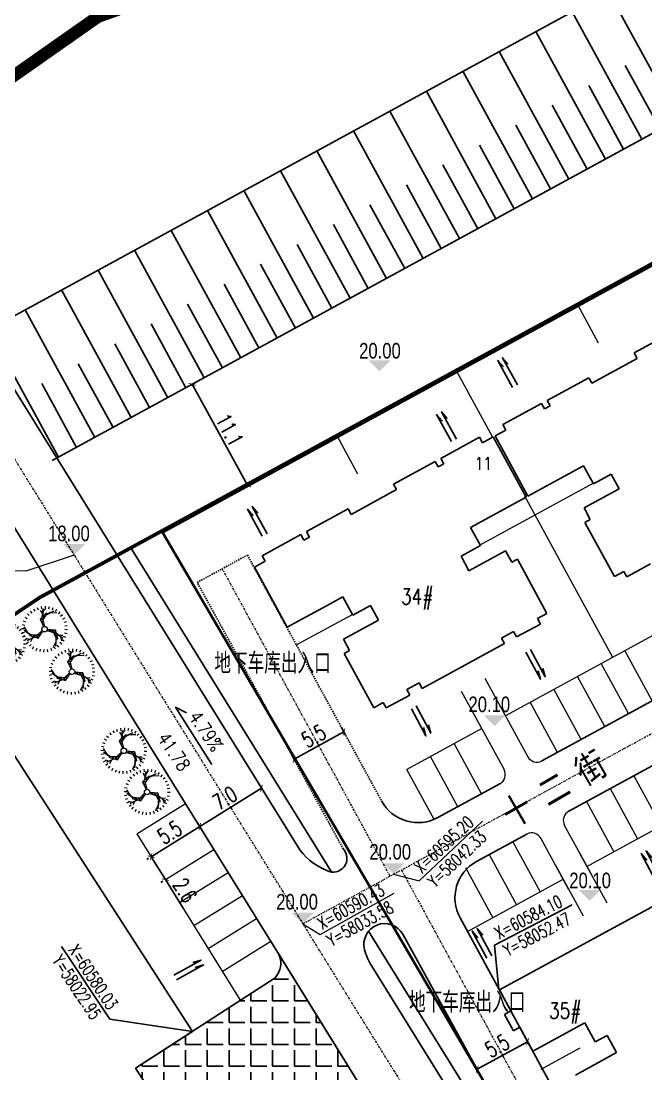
# Model space of a CAD drawing. Header units: inches. Extents: x 393 to 1582, y 246 to 1188.
# Drawn here: x 970.5 to 1030.7, y 785.2 to 886.6 of the extents above; entities that cross this region are included whole.
import ezdxf

# ---------------------------------------------------------------- set-up
doc = ezdxf.new("R2010")
doc.units = ezdxf.units.IN
doc.header["$MEASUREMENT"] = 0
for name, pattern in [('ACAD_ISO10W100', [18.5, 12, -3, 0.5, -3]), ('BORDER2', [0.875, 0.25, -0.125, 0.25, -0.125, 0, -0.125]), ('CENTERX2', [4, 2.5, -0.5, 0.5, -0.5]), ('CONTINOUS', [0]), ('DASH', [0.35, 0.25, -0.1]), ('DASHED2', [0.375, 0.25, -0.125]), ('DOTE', [2.4200000000000004, 2, -0.2, 0.02, -0.2])]:
    doc.linetypes.add(name, pattern=pattern)
for name, color, linetype in [('build2', 40, 'Continuous'), ('buildcoor', 7, 'Continuous'), ('DIM', 4, 'Continuous'), ('drain', 4, 'Continuous'), ('ELEV', 1, 'Continuous'), ('FRAME', 7, 'Continuous'), ('hongzb', 5, 'Continuous'), ('JIAJU', 8, 'Continuous'), ('PUB_TEXT', 7, 'Continuous'), ('ROAD-TEXT', 4, 'Continuous'), ('roaddim', 2, 'Continuous'), ('外墙', 42, 'Continuous'), ('建筑层数', 7, 'Continuous'), ('绿化', 3, 'Continuous'), ('车库边线', 4, 'DOTE')]:
    doc.layers.add(name, color=color, linetype=linetype)
for name, color, linetype, lineweight in [('HONG', 6, 'DOTE', 15), ('parking', 30, 'Continuous', 18), ('ROAD', 1, 'Continuous', 25), ('ROAD-CENTER', 7, 'CENTERX2', 18), ('ROAD-ZB', 4, 'Continuous', 15), ('walk', 2, 'Continuous', 18), ('围墙', 75, 'FENCELINE1', 15), ('建筑型号', 2, 'Continuous', 18), ('树', 84, 'Continuous', 15)]:
    doc.layers.add(name, color=color, linetype=linetype, lineweight=lineweight)
doc.styles.add('-黑体', font='simhei.ttf', dxfattribs={"width": 0.8})
doc.styles.add('_HZTXT', font='txt.shx', dxfattribs={"width": 0.8, "bigfont": 'hztxt.shx'})
doc.styles.add('DIM_FONT', font='SIMPLEX.shx', dxfattribs={"width": 0.8})
doc.styles.add('FLS', font='', dxfattribs={"width": 0.8})
doc.styles.add('HZ', font='simplex.shx', dxfattribs={"width": 0.7, "bigfont": 'hztxt.shx'})
doc.styles.get('FLS').set_extended_font_data('创艺繁隶书')
doc.linetypes.add('FENCELINE1', pattern='A,0.25,-0.1,[133,ltypeshp.shx,S=0.1,R=0,X=-0.1,Y=0],-0.1,1', length=1.45)
doc.dimstyles.new('NORMAL', dxfattribs={"dimtxt": 1.5, "dimasz": 0.3, "dimexe": 0.5, "dimexo": 0.3, "dimgap": 0.3, "dimtad": 1, "dimdec": 1, "dimzin": 1, "dimdsep": 46, "dimtxsty": 'HZ', "dimblk": 'ARCHTICK', "dimcen": 0, "dimclrt": 256, "dimadec": 0, "dimazin": 0, "dimtfac": 1, "dimtdec": 1, "dimtofl": 0, "dimtmove": 0, "dimatfit": 3, "dimldrblk": 'ARCHTICK', "dimfxl": 1, "dimtolj": 2, "dimtzin": 0, "dimarcsym": 0})

# ---------------------------------------------------------------- blocks, each defined once
blk = doc.blocks.new('幼儿园')
at = {"layer": 'build2'}
blk.add_lwpolyline([(2178727.924358328, -401334.8401330205), (2218727.924358328, -401334.8401330203), (2218727.924358328, -407834.8401330214), (2225727.924358328, -407834.8401330282), (2225727.924358321, -403134.8401330189), (2233727.924358331, -403134.8401330273), (2233727.924358325, -407834.8401330379), (2240727.924358328, -407834.8401330375), (2240727.924358327, -403134.840133018), (2248227.924358327, -403134.8401330177), (2248227.924358327, -402134.8401330197), (2255227.924358328, -402134.8401330196), (2255227.924358328, -403134.840133017), (2270227.924358327, -403134.8401330168), (2270227.924358327, -402134.840133019), (2277227.924358328, -402134.840133019), (2277227.924358328, -403134.8401330156), (2284727.924358328, -403134.8401330155), (2284727.924358327, -418234.8401330206), (2279427.924358329, -418234.8401330206), (2279427.924358329, -423234.8401330116), (2284727.924358328, -423234.8401330116)], dxfattribs=at)
blk = doc.blocks.new('_ARCHTICK')
at = {"color": 0, "linetype": 'ByBlock', "const_width": 0.15}
blk.add_lwpolyline([(-0.5, -0.5), (0.5, 0.5)], dxfattribs=at)
blk = doc.blocks.new('*D281')
at = {"layer": 'DEFPOINTS', "color": 0, "ltscale": 0.3, "transparency": 16777216}
for p in [(1001.569397804122, 818.1158813632733), (1001.87492829122, 817.555671268335), (997.0748719526255, 814.9377899333224)]:
    blk.add_point(p, dxfattribs=at)
at = {"layer": 'roaddim', "color": 0, "lineweight": -2, "ltscale": 0.3, "transparency": 16777216}
for p, q in [((996.7693414655282, 815.4980000282608), (1001.569397804122, 818.1158813632733)), ((1001.731286658533, 817.8190475796448), (1001.329995082978, 818.554841882123)), ((996.931230319939, 815.2011662446323), (996.5299387443841, 815.9369605471105))]:
    blk.add_line(p, q, dxfattribs=at)
at = {"layer": 'roaddim', "color": 0, "lineweight": -2, "ltscale": 0.3, "transparency": 16777216, "xscale": 0.5, "yscale": 0.5, "zscale": 0.5}
for p, rotation in [((1001.569397804122, 818.1158813632733), 28.60741259621443), ((996.7693414655282, 815.4980000282608), 208.6074125962144)]:
    blk.add_blockref('_ARCHTICK', p, dxfattribs=dict(at, rotation=rotation))
at = {"layer": 'roaddim', "ltscale": 0.3, "transparency": 16777216, "insert": (998.6666239204227, 817.7287577853515), "char_height": 1.5, "attachment_point": 5, "rotation": 28.60741259621442, "style": 'HZ'}
blk.add_mtext('\\A2;5.5', dxfattribs=at)
blk = doc.blocks.new('*D282')
at = {"layer": 'DEFPOINTS', "color": 0, "ltscale": 0.3, "transparency": 16777216}
for p in [(1019.260873848112, 788.2782742708129), (1019.260873848106, 788.2782742708247), (1014.399608212208, 785.6270088116123)]:
    blk.add_point(p, dxfattribs=at)
at = {"layer": 'roaddim', "color": 0, "lineweight": -2, "ltscale": 0.3, "transparency": 16777216}
for p, q in [((1014.399608212202, 785.627008811624), (1019.260873848106, 788.2782742708247)), ((1019.11723215453, 788.5416505489111), (1019.021471025469, 788.7172347343216)), ((1014.255966518626, 785.8903850897104), (1014.160205389565, 786.0659692751209))]:
    blk.add_line(p, q, dxfattribs=at)
at = {"layer": 'roaddim', "color": 0, "lineweight": -2, "ltscale": 0.3, "transparency": 16777216, "xscale": 0.5, "yscale": 0.5, "zscale": 0.5}
for p, rotation in [((1019.260873848106, 788.2782742708247), 28.6074258437), ((1014.399608212202, 785.627008811624), 208.6074258437)]:
    blk.add_blockref('_ARCHTICK', p, dxfattribs=dict(at, rotation=rotation))
at = {"layer": 'roaddim', "ltscale": 0.3, "transparency": 16777216, "insert": (1016.327495102616, 787.8744585145678), "char_height": 1.5, "attachment_point": 5, "rotation": 28.6074258437, "style": 'HZ'}
blk.add_mtext('\\A2;5.5', dxfattribs=at)
blk = doc.blocks.new('psss')
at = {"layer": 'drain', "ltscale": 3}
for points in [[(-2.979199663401232, 0.52727666348801), (0.00717558540054597, 0.5309393880161224), (-0.8080204050493194, 0.7139123538363492)], [(-2.966958536155289, -0.003638910493464209), (0, 0), (-0.8151959903043462, 0.1829729653982213)]]:
    blk.add_lwpolyline(points, dxfattribs=at)
blk = doc.blocks.new('t2')
for p, q in [((-1.266662034718365, 3.05589584977929), (-1.130037933670337, 2.723354404941119)), ((-0.716767846782659, 3.229423479309276), (-0.6399645887172483, 2.87820956006226)), ((-0.1450950305245442, 3.304826710587463), (-0.1304462435734877, 2.945611774145391)), ((0.430986424814364, 3.279814454587608), (0.3830356446719634, 2.923513065022576)), ((0.9939725757249107, 3.155146696051133), (0.8848791886796334, 2.812584890787775)), ((-2.934611401736447, 1.526757372896554), (-2.616197747883234, 1.359836126309574)), ((-2.624909424965153, 2.01315241986913), (-2.340318760269156, 1.793475131352011)), ((-1.62611993152791, 0.7737176952086884), (-2.499035135587519, 1.577683268061264)), ((-2.499035135587519, 1.577683268061264), (-1.631002900948715, 0.8934569989448846)), ((-2.297032662301035, 1.921745557756367), (-2.201702597235908, 1.349933614467886)), ((-2.235450903584479, 2.438378849268361), (-1.993330371382854, 2.172620302070527)), ((-1.778069337691022, 2.789516371211789), (-1.585775647835817, 2.485751504309519)), ((-1.732192488881537, 1.608955115128083), (-1.559636800123371, 0.3206668118339167)), ((-1.53462230433729, 1.473086904000183), (-1.732192488881537, 1.608955115128083)), ((-1.34088318192812, 2.608399901054895), (-1.584503501459494, 1.519028121027191)), ((-1.34088318192812, 2.608399901054895), (-1.510658299660236, 1.474064156233794)), ((-1.436287184655384, 2.004822135252425), (-0.8933825551800965, 2.818549475678424)), ((1.526757372896327, 2.934611401736447), (1.359836126309574, 2.616197747883234)), ((2.01315241986913, 2.62490942496504), (1.793475131352125, 2.340318760269156)), ((1.925069088003283, 1.141754389387074), (2.234778925461569, 1.629303891080212)), ((2.438378849268474, 2.235450903584251), (2.172620302070754, 1.99333037138274)), ((2.789516371211903, 1.778069337691022), (2.485751504309519, 1.585775647835817)), ((-3.279814454587495, 0.430986424814364), (-2.923513065022462, 0.3830356446720771)), ((-3.155146696051133, 0.9939725757249107), (-2.812584890787775, 0.8848791886796334)), ((-1.95132285009322, 1.096281539557367), (-2.528408022890972, 1.120723375751709)), ((-1.559636800123371, 0.3206668118339167), (-0.3746663735360016, 0.1051273496258318)), ((-1.235862531859993, 0.6217205766890856), (-1.53462230433729, 1.473086904000183)), ((-0.3086352581121901, 0.2517452231187463), (-1.235862531859993, 0.6217205766890856)), ((1.057524005260348, 1.190351683667018), (0.2783761421765121, 0.2719069226129704)), ((0.3723353875582234, 0.1414133624692795), (1.156357079398276, 0.7594280598315208)), ((2.259492247690559, 0.6956451420519443), (1.057524005260348, 1.190351683667018)), ((1.156357079398276, 0.7594280598315208), (2.043041833014968, 0.59247844877018)), ((1.483119145172395, 1.021402322699032), (2.615831357060415, 1.375386278338169)), ((2.615831357060415, 1.375386278338169), (1.589257908749687, 0.9657614463951631)), ((2.929382168506436, -0.1429610514704791), (2.031906155936667, 0.5712363858266372)), ((2.043041833014968, 0.59247844877018), (2.259492247690559, 0.6956451420519443)), ((2.929382168506436, -0.1429610514704791), (2.107768692602349, 0.6127062241356498)), ((2.812796803777474, 1.02841585999704), (2.269928102169615, 1.231763573550438)), ((2.454370491525651, 0.2414501214152551), (2.887626725350856, -0.6355827497553719)), ((3.05589584977929, 1.266662034718365), (2.723354404941119, 1.130037933670451)), ((3.229423479309162, 0.7167678467827727), (2.87820956006226, 0.6399645887172483)), ((3.304826710587577, 0.1450950305246579), (2.945611774145391, 0.1304462435736014)), ((-3.304826710587577, -0.1450950305246579), (-2.945611774145391, -0.1304462435736014)), ((-3.229423479309162, -0.716767846782659), (-2.87820956006226, -0.6399645887172483)), ((-3.05589584977929, -1.266662034718365), (-2.723354404941119, -1.130037933670337)), ((-0.527299758809022, -2.304600257180027), (0.5021127948630237, -1.511018495500821)), ((0.07950545246171714, -1.381148636520606), (-0.5084195286776776, -2.065565352770363)), ((-0.06370012944603332, -0.3931585855880257), (0.07950545246171714, -1.381148636520606)), ((0.5021127948630237, -1.511018495500821), (0.09629023135948955, -0.3770342722388023)), ((2.934611401736447, -1.526757372896554), (2.616197747883234, -1.359836126309688)), ((3.155146696051133, -0.9939725757249107), (2.812584890787775, -0.8848791886796334)), ((3.279814454587495, -0.4309864248142503), (2.923513065022462, -0.3830356446719634)), ((-2.789516371211903, -1.778069337690908), (-2.485751504309519, -1.585775647835703)), ((-2.438378849268474, -2.235450903584251), (-2.172620302070527, -1.99333037138274)), ((-2.01315241986913, -2.62490942496504), (-1.793475131352125, -2.340318760269156)), ((-1.018083306870267, -2.24627225666768), (-1.994244170170759, -2.182966725923052)), ((-1.588498986578315, -2.465438849584416), (-0.5212478562764318, -2.045300542060431)), ((-1.588498986578315, -2.465438849584416), (-0.5232651911428547, -2.131734345162954)), ((-1.526757372896554, -2.934611401736447), (-1.359836126309801, -2.616197747883234)), ((-0.9939725757249107, -3.155146696051133), (-0.8848791886796334, -2.812584890787889)), ((-0.5084195286776776, -2.065565352770363), (-0.527299758809022, -2.304600257180027)), ((-0.5157641414764385, -2.950161417753407), (-0.06822550493393464, -2.581697188018325)), ((-0.430986424814364, -3.279814454587495), (-0.3830356446719634, -2.923513065022462)), ((0.1430007863557421, -1.79512001790772), (-0.1167962214728959, -2.95306954639932)), ((-0.1167962214728959, -2.95306954639932), (0.04174499219902827, -1.859218445340048)), ((0.02625376209016395, -2.238035928944441), (0.2936290974296298, -2.750027266831808)), ((0.1450950305245442, -3.304826710587463), (0.1304462435734877, -2.945611774145391)), ((0.716767846782659, -3.229423479309276), (0.6399645887172483, -2.87820956006226)), ((1.266662034718365, -3.05589584977929), (1.130037933670337, -2.723354404941119)), ((1.778069337691022, -2.789516371211789), (1.58577564783559, -2.485751504309633)), ((2.235450903584251, -2.438378849268361), (1.993330371382626, -2.172620302070641)), ((2.624909424965153, -2.013152419869243), (2.340318760269156, -1.793475131352125))]:
    blk.add_line(p, q)
at = {"color": 0}
for p, q in [((-1.712085468534951, 1.45883755416628), (-1.63520373483243, 1.542256344042812)), ((-1.690588666439226, 1.298343983091854), (-1.533220635690896, 1.469092612942859)), ((-1.647595062139999, 0.977356840135144), (-1.43978612767728, 1.202835234072836)), ((-1.626098260044273, 0.816863269060832), (-1.393068873788025, 1.06970654497286)), ((-1.583104655745046, 0.4958761261040081), (-1.299634365774637, 0.8034491661027232)), ((-1.561607853649321, 0.3353825550296961), (-1.252917111885381, 0.6703204770028606)), ((-1.282759419264949, 0.270304372038936), (-1.033353305624814, 0.5409168463644392)), ((-1.137669020232352, 0.243913243722659), (-0.9094899401288785, 0.4914938044186101)), ((-0.8474882214361514, 0.1911309869572051), (-0.6617632085135483, 0.3926477202782053)), ((-0.7023978224033272, 0.1647398586409281), (-0.5378998430178399, 0.3432246783323762)), ((0.4938678138005343, 0.5259244284437727), (0.5661912121504429, 0.2942225895789079)), ((0.5892684008733795, 0.6383808356932832), (0.6709245047559307, 0.3767798897235934)), ((0.7800695754995104, 0.8632936507584645), (0.8803910904937311, 0.5418944904287173)), ((0.8754701625723555, 0.975750058007975), (0.9851243830989915, 0.6244517905734028)), ((1.071253739466556, 1.184700794494802), (1.206973117704138, 0.7498978092276047)), ((1.220993650208811, 1.123070785672553), (1.345624571381677, 0.7237917933407516)), ((1.520473472447293, 0.9998107677178041), (1.622927479435248, 0.6715797614355097)), ((1.670213383189548, 0.9381807588955553), (1.761578933112787, 0.6454737455486566)), ((1.96969320542803, 0.8149207409406927), (2.03888184116613, 0.5932617136434146)), ((2.119433116170285, 0.7532907321184439), (2.153235040505024, 0.6449998027065931)), ((0.2085300086027928, -0.6906642870847008), (-0.02829136913260299, -0.6374472679112841)), ((0.2582198205627719, -0.8295118226504883), (-0.009161296242155004, -0.7694276100017987)), ((0.3575994447328412, -1.107206894481124), (0.02909884963537479, -1.033388294847327)), ((0.4903541141829919, -1.520083349524498), (0.0459439941812434, -1.420218286230465)), ((0.4072892566928203, -1.246054430046911), (0.04822892252582278, -1.165368636937956)), ((-0.4073476476351061, -2.21212828628461), (-0.5180313056725936, -2.187256146749519)), ((-0.2791045389885767, -2.113264724032547), (-0.505661205475235, -2.062354326586387)), ((-0.02261832104954919, -1.915537599030699), (-0.3217928054352797, -1.848308979621493)), ((0.1056247875972076, -1.816674036778522), (-0.2298586056469958, -1.741286306408369)), ((0.3621110055362351, -1.618946911776561), (-0.04599020560704048, -1.527240959443475))]:
    blk.add_line(p, q, dxfattribs=at)
blk.add_circle((0, 0), 0.3974083236075494)
at = {"style": 'DIM_FONT', "width": 0.8, "flags": 9}
for tag in ['XSIZE', 'YSIZE']:
    blk.add_attdef(tag, (0, 0), '', height=0.000996600000005309, rotation=122.3352282542619, dxfattribs=at)
blk = doc.blocks.new('*D448')
at = {"layer": 'DEFPOINTS', "color": 0, "ltscale": 0.3, "transparency": 16777216}
for p in [(987.6834050091202, 809.002236240188), (983.0085883728314, 806.1046356091693), (983.0085883728326, 806.1046356091673)]:
    blk.add_point(p, dxfattribs=at)
at = {"layer": 'roaddim', "color": 0, "lineweight": -2, "ltscale": 0.3, "transparency": 16777216}
for p, q in [((987.6834050091214, 809.002236240186), (983.0085883728326, 806.1046356091673)), ((987.8414559526308, 808.7472462418441), (987.9468232483058, 808.5772529096129)), ((983.166639316342, 805.8496456108254), (983.272006612017, 805.6796522785942))]:
    blk.add_line(p, q, dxfattribs=at)
at = {"layer": 'roaddim', "color": 0, "lineweight": -2, "ltscale": 0.3, "transparency": 16777216, "xscale": 0.5, "yscale": 0.5, "zscale": 0.5}
for p, rotation in [((987.6834050091214, 809.002236240186), 31.79195654884544), ((983.0085883728326, 806.1046356091673), 211.7919565488455)]:
    blk.add_blockref('_ARCHTICK', p, dxfattribs=dict(at, rotation=rotation))
at = {"layer": 'roaddim', "ltscale": 0.3, "transparency": 16777216, "insert": (984.7928183886897, 808.4459009188799), "char_height": 1.5, "attachment_point": 5, "rotation": 31.79195654884548, "style": 'HZ'}
blk.add_mtext('\\A2;5.5', dxfattribs=at)
blk = doc.blocks.new('*D449')
at = {"layer": 'DEFPOINTS', "color": 0, "ltscale": 0.3, "transparency": 16777216}
for p in [(993.6331716371436, 812.6900915887737), (993.6331716371416, 812.690091588777), (987.6834050091287, 809.0022362401934)]:
    blk.add_point(p, dxfattribs=at)
at = {"layer": 'roaddim', "color": 0, "lineweight": -2, "ltscale": 0.3, "transparency": 16777216}
for p, q in [((987.6834050091267, 809.0022362401967), (993.6331716371416, 812.690091588777)), ((993.4751206936328, 812.9450815871176), (993.369753397957, 813.11507491935)), ((987.5253540656179, 809.2572262385372), (987.419986769942, 809.4272195707697))]:
    blk.add_line(p, q, dxfattribs=at)
at = {"layer": 'roaddim', "color": 0, "lineweight": -2, "ltscale": 0.3, "transparency": 16777216, "xscale": 0.5, "yscale": 0.5, "zscale": 0.5}
for p, rotation in [((993.6331716371416, 812.690091588777), 31.79195654887522), ((987.6834050091267, 809.0022362401967), 211.7919565488752)]:
    blk.add_blockref('_ARCHTICK', p, dxfattribs=dict(at, rotation=rotation))
at = {"layer": 'roaddim', "ltscale": 0.3, "transparency": 16777216, "insert": (990.1051100208465, 811.7386289086901), "char_height": 1.5, "attachment_point": 5, "rotation": 31.791956548875223, "style": 'HZ'}
blk.add_mtext('\\A2;7.0', dxfattribs=at)
blk = doc.blocks.new('*D450')
at = {"layer": 'DEFPOINTS', "color": 0, "ltscale": 0.3, "transparency": 16777216}
for p in [(983.0085883728328, 806.1046356091675), (984.3783632165954, 803.8947222901909), (984.3783632165699, 803.894722290175)]:
    blk.add_point(p, dxfattribs=at)
at = {"layer": 'roaddim', "color": 0, "lineweight": -2, "ltscale": 0.3, "transparency": 16777216}
for p, q in [((982.7535983744893, 805.9465846656565), (982.5836050422348, 805.8412173699666)), ((983.0085883728074, 806.1046356091517), (984.3783632165699, 803.894722290175)), ((984.1233732182519, 803.7366713466797), (983.9533798859974, 803.6313040509899)), ((984.3783632165699, 803.894722290175), (986.0905817712737, 801.1323306414532))]:
    blk.add_line(p, q, dxfattribs=at)
at = {"layer": 'roaddim', "color": 0, "lineweight": -2, "ltscale": 0.3, "transparency": 16777216, "xscale": 0.5, "yscale": 0.5, "zscale": 0.5}
for p, rotation in [((983.0085883728074, 806.1046356091517), 121.7919565489555), ((984.3783632165699, 803.894722290175), 301.7919565489555)]:
    blk.add_blockref('_ARCHTICK', p, dxfattribs=dict(at, rotation=rotation))
at = {"layer": 'roaddim', "ltscale": 0.3, "transparency": 16777216, "insert": (986.2586466077167, 802.8542131028166), "char_height": 1.5, "attachment_point": 5, "rotation": 301.7919565489555, "style": 'HZ'}
blk.add_mtext('\\A2;2.6', dxfattribs=at)
blk = doc.blocks.new('*D311')
at = {"layer": 'DEFPOINTS', "color": 0, "ltscale": 0.3, "transparency": 16777216}
for p in [(986.5731932186984, 851.3962827428984), (986.9640661015978, 851.6094592546763), (991.9118750060309, 841.6074653741668)]:
    blk.add_point(p, dxfattribs=at)
at = {"layer": 'DIM', "color": 0, "lineweight": -2, "ltscale": 0.3, "transparency": 16777216}
for p, q in [((986.836569503921, 851.539924423417), (987.4030265769691, 851.8488620555406)), ((992.3027478889303, 841.8206418859447), (986.9640661015978, 851.6094592546763)), ((992.1752512912535, 841.7511070546855), (992.7417083643015, 842.0600446868091))]:
    blk.add_line(p, q, dxfattribs=at)
at = {"layer": 'DIM', "color": 0, "lineweight": -2, "ltscale": 0.3, "transparency": 16777216, "xscale": 0.5, "yscale": 0.5, "zscale": 0.5}
for p, rotation in [((986.9640661015978, 851.6094592546763), 118.607423001794), ((992.3027478889303, 841.8206418859447), 298.607423001794)]:
    blk.add_blockref('_ARCHTICK', p, dxfattribs=dict(at, rotation=rotation))
at = {"layer": 'DIM', "ltscale": 0.3, "transparency": 16777216, "insert": (990.5552239935437, 847.2177964521254), "char_height": 1.5, "attachment_point": 5, "rotation": 298.60742300179396, "style": 'HZ'}
blk.add_mtext('\\A2;11.1', dxfattribs=at)

msp = doc.modelspace()

# ---------------------------------------------------------------- hatches: boundary and pattern name
at = {"layer": 'JIAJU', "linetype": 'ACAD_ISO10W100', "ltscale": 0.3}
h = msp.add_hatch(dxfattribs=at)
h.set_pattern_fill('ANGLE', color=0, scale=0.3, style=0)
h.set_pattern_definition([(0, (-57035.97997173201, -59790.78773423353), (0, 2.0955), [1.524, -0.5715]), (90, (-57035.97997173201, -59790.78773423353), (-2.0955, 1.283081307217396e-16), [1.524, -0.5715])])
edge = h.paths.add_edge_path()
edge.add_line((994.9403778079953, 794.4470843957162), (981.5105572276237, 785.7234522774517))
edge.add_line((981.5105572276237, 785.7234522774517), (985.0326226851552, 780.2603895122949))
edge.add_line((985.0326226851552, 780.2603895122949), (989.508606108045, 783.1460796974708))
edge.add_line((989.508606108045, 783.1460796974708), (994.3853121261794, 775.5818389457191))
edge.add_line((994.3853121261794, 775.5818389457191), (993.2520662113978, 774.8512293109881))
edge.add_line((993.2520662113978, 774.8512293109881), (989.9093287032678, 772.6961487605578))
edge.add_line((989.9093287032678, 772.6961487605578), (993.4313941607919, 767.2330859954228))
edge.add_line((993.4313941607919, 767.2330859954228), (1006.352799649228, 775.5409826856113))
edge.add_arc((1007.195091361872, 773.7269968337197), 2.000000000013156, 31.791956549426004, 114.90695134323539, ccw=False)
edge.add_line((1008.895024684164, 774.7806697904808), (995.1951133462657, 796.8832924750014))
edge.add_arc((993.4951800242574, 795.8296195182912), 1.999999999744148, -24.335185481184624, 31.79195655246849, ccw=False)
edge.add_arc((993.4951800231223, 795.8296195188005), 2.000000000992267, 316.26946874039, 335.6648145189202, ccw=False)

# ---------------------------------------------------------------- linework, layer by layer
at = {"color": 0, "linetype": 'Continuous', "ltscale": 0.8}
msp.add_lwpolyline([(1426.844118818293, 536.0918502437481), (1426.815133884027, 910.7446517667332), (1426.806506881084, 1022.255369094905), (1400.03612326726, 1024.324830766541), (1284.261128269021, 1007.767890766502), (1266.137393268816, 999.782910765388), (1247.635448268034, 993.6981007664064), (1228.285488269293, 991.0399957669498), (1202.493941176335, 982.3602344242455), (1117.912953268039, 953.8956907664025), (1100.557818267961, 945.0764557665744), (1085.516159216409, 940.6898003255548), (1081.804433268031, 939.607335766551), (1046.288953267971, 923.8545457662614), (1029.997783267872, 913.0167907665083), (996.4290382680496, 893.6356957664312), (977.879038268003, 887.0255557664269), (961.9591832680175, 875.8393207665132), (928.5161932678906, 856.1200057666348), (914.0495382680105, 842.8915357666621), (896.2761882680946, 834.4646557665029), (836.0290608550434, 788.2210782573158), (789.9690586363444, 749.2277905896837)], dxfattribs=at)
at = {"layer": 'buildcoor', "color": 0, "ltscale": 0.3}
for points in [[(1016.085479072558, 797.5781149080641), (1023.534781072355, 801.4598541723382)], [(979.0275485996111, 790.4586377332809), (974.3824243224093, 797.4574105149433)], [(1016.485189901746, 793.3105780726829), (1016.085479072558, 797.5781149080641)], [(986.9736199828634, 789.2455177285948), (979.0275485996111, 790.4586377332809)]]:
    msp.add_lwpolyline(points, dxfattribs=at)
at = {"layer": 'ELEV', "color": 0}
for points in [[(1003.930337360923, 853.9301993560067), (1006.051657704499, 853.9301993560067), (1004.990997532711, 852.8695391842185)], [(974.5288294075084, 836.2150646823203), (976.6501497510848, 836.2150646823203), (975.5894895792966, 835.1544045105321)], [(1015.030025444249, 819.7296041657165), (1017.151345787826, 819.7296041657165), (1016.090685616038, 818.6689439939283)], [(1005.294293709195, 805.4765502704532), (1007.415614052772, 805.4765502704532), (1006.354953880983, 804.415890098665)], [(1024.167292647269, 802.9019239569963), (1026.288612990845, 802.9019239569963), (1025.227952819057, 801.8412637852081)], [(996.5420065353477, 800.7031767476429), (998.6633268789241, 800.7031767476429), (997.6026667071359, 799.6425165758548)]]:
    msp.add_solid(points, dxfattribs=at)
at = {"layer": 'HONG', "color": 0, "linetype": 'BORDER2', "ltscale": 0.8, "const_width": 1.2}
msp.add_lwpolyline([(1426.844118818293, 536.0918502437481), (1426.815133884027, 910.7446517667332), (1426.806506881084, 1022.255369094905), (1400.03612326726, 1024.324830766541), (1284.261128269021, 1007.767890766502), (1266.137393268816, 999.782910765388), (1247.635448268034, 993.6981007664064), (1228.285488269293, 991.0399957669498), (1202.493941176335, 982.3602344242455), (1117.912953268039, 953.8956907664025), (1100.557818267961, 945.0764557665744), (1085.516159216409, 940.6898003255548), (1081.804433268031, 939.607335766551), (1046.288953267971, 923.8545457662614), (1029.997783267872, 913.0167907665083), (996.4290382680496, 893.6356957664312), (977.879038268003, 887.0255557664269), (961.9591832680175, 875.8393207665132), (928.5161932678906, 856.1200057666348), (914.0495382680105, 842.8915357666621), (896.2761882680946, 834.4646557665029), (836.0290608550434, 788.2210782573158), (789.9690586363444, 749.2277905896837)], dxfattribs=at)
at = {"layer": 'hongzb', "color": 0, "linetype": 'DOTE', "ltscale": 0.2, "const_width": 0.35}
msp.add_lwpolyline([(726.2989396170027, 598.5105491440473), (739.7214291103531, 619.9184612905584), (817.5736388742092, 709.8696940721485), (922.6560710651478, 797.7568191773017), (972.260485092332, 831.0607333842555), (1071.301938945465, 885.0765338593839), (1176.76555578402, 928.1043536075514), (1299.011809676036, 961.0088765617685), (1365.769627187228, 971.8743364854519), (1426.810113830559, 975.6327441127206)], dxfattribs=at)
at = {"layer": 'JIAJU', "color": 0, "ltscale": 0.3}
msp.add_lwpolyline([(994.9403778079953, 794.4470843957162), (981.5105572276237, 785.7234522774517), (985.0326226851552, 780.2603895122949), (985.0326226851552, 780.2603895122949), (985.0326226851552, 780.2603895122949), (989.508606108045, 783.1460796974708), (994.3853121261794, 775.5818389457191), (993.2520662113978, 774.8512293109881), (989.9093287032678, 772.6961487605578), (993.4313941607919, 767.2330859954228), (1006.352799649228, 775.5409826856113, -0.3794399995974623), (1008.895024684164, 774.7806697904808), (995.1951133462657, 796.8832924750014, -0.2499173326569487), (995.3174808096313, 795.0054715663929, -0.08483077484272372)], format="xyb", close=True, dxfattribs=at)
at = {"layer": 'parking', "color": 0, "ltscale": 0.3}
for p, q in [((1031.261416663381, 821.1319228679123), (1028.627985614302, 825.9604879663449)), ((1028.978822253209, 819.8870281901683), (1026.345391204131, 824.7155932886009)), ((1026.696227843045, 818.6421335124243), (1024.062796793967, 823.4706986108569)), ((1024.413633432881, 817.3972388346803), (1021.780202383802, 822.2258039331128)), ((1022.131039022717, 816.1523441569362), (1019.497607973638, 820.9809092553688)), ((1014.815790761096, 812.1627113133865), (1012.182359712018, 816.9912764118191)), ((1012.533196350925, 810.9178166356425), (1009.899765301846, 815.746381734075)), ((1010.25060194076, 809.6729219578984), (1007.617170891682, 814.501487056331)), ((1029.495560234428, 813.9040486575096), (1032.128991283507, 809.075483559077)), ((1027.212965824264, 812.6591539797583), (1029.846396873343, 807.8305888813258)), ((981.638813529063, 808.314548928137), (986.3136301653661, 811.2121495591701)), ((1024.9303714141, 811.4142593020143), (1027.563802463178, 806.5856942035817)), ((983.0085883728256, 806.1046356091603), (987.6834050091287, 809.0022362401934)), ((981.6388135290703, 808.3145489281443), (991.5779621714622, 792.2793172518278)), ((1017.835823216113, 807.5449931488466), (1020.469254265191, 802.716428050414)), ((984.3783632165881, 803.8947222901835), (989.0531798528913, 806.7923229212166)), ((1015.553228805942, 806.3000984711026), (1018.18665985502, 801.47153337267)), ((985.7481380603507, 801.6848089712067), (990.4229546966538, 804.5824096022399)), ((1013.270634395777, 805.0552037933586), (1015.904065444856, 800.226638694926)), ((987.1179129041133, 799.47489565223), (991.7927295404164, 802.3724962832631)), ((988.4876877478758, 797.2649823332532), (993.162504384179, 800.1625829642863)), ((989.8574625916384, 795.0550690142765), (994.5322792279416, 797.9526696453096))]:
    msp.add_line(p, q, dxfattribs=at)
for points in [[(1038.011790357204, 831.0782822312386), (1017.117269777148, 819.6827065002718)], [(1014.834676013911, 818.4378121753463), (1007.617170891682, 814.501487056331)], [(1024.969531127573, 805.1708153429637), (1043.701143861582, 815.3867717539171)], [(1013.46877249823, 798.8984643970754), (1022.686936886182, 803.9259207572678)]]:
    msp.add_lwpolyline(points, dxfattribs=at)
at = {"layer": 'ROAD', "color": 0}
for p, q in [((937.8698003725161, 902.6554004349447), (997.0525015482139, 807.1735479415648)), ((931.9200337444939, 898.9675450863571), (1025.955615003842, 747.2561273820821)), ((981.0424984704963, 835.8503185927685), (1000.418268994997, 804.5906020469912)), ((1020.628625054503, 815.3329488476003), (1039.767303780574, 825.7709132879892)), ((1023.214020937144, 810.4781860494251), (1040.189791817227, 819.7365311698223)), ((1010.620315594971, 809.8745585510543), (1016.590188790332, 813.1304428792856)), ((1014.347025157121, 805.6422520766565), (1019.175584841826, 808.2756801731804)), ((1003.931954479261, 798.9218307260882), (1033.180331623583, 751.7342374482242)), ((1004.246807624202, 795.5666821193582), (1031.905381631864, 750.9439827306697))]:
    msp.add_line(p, q, dxfattribs=at)
at = {"layer": 'ROAD', "color": 0, "linetype": 'DASH', "ltscale": 0.5}
for p, q in [((987.4425172940404, 832.5271330343813), (992.2729265184183, 835.1615683944757)), ((992.2729265184183, 835.1615683944757), (1005.193408863024, 811.4710204898503)), ((1001.505888016044, 806.8464493849016), (987.4425172940404, 832.5271330343813))]:
    msp.add_line(p, q, dxfattribs=at)
at = {"layer": 'ROAD', "color": 0, "linetype": 'Continuous'}
for p, q in [((1012.750564030293, 800.2153457876112), (1023.628906337684, 780.2692059354005)), ((1018.798313300243, 777.6351076365382), (1007.241823079095, 798.6318159699432))]:
    msp.add_line(p, q, dxfattribs=at)
at = {"layer": 'ROAD', "color": 0}
for centre, radius, start, end in [((1008.705093013822, 813.386242259002), 4, 208.6074125963908, 298.6074258446818), ((1002.152301515083, 810.3345668117901), 6, 211.7919565488944, 248.2850287635799), ((1000.539532245516, 805.9388662977354), 1.325726417958195, 242.7425943156749, 43.20361095440528), ((1016.26224773827, 802.1305683687089), 4, 118.6074258446818, 208.6074258437502), ((1005.489683834306, 797.6674467113472), 2, 28.82818106279409, 195.370730144422), ((1009.34660759107, 798.7277009895835), 6, 195.370730144422, 211.7919565488944)]:
    msp.add_arc(centre, radius, start, end, dxfattribs=at)
at = {"layer": 'ROAD-CENTER', "color": 5, "ltscale": 0.1}
for p, q in [((937.0722588318757, 897.2986789559976), (1028.930498317853, 749.1000550563759)), ((997.6026667071286, 799.6425165758475), (1077.281562312122, 843.0982582640928)), ((1006.011293400815, 804.228462537808), (989.856800153649, 833.8438480038814)), ((1007.104343375483, 804.8245965202287), (1021.214531606625, 778.9526594321934))]:
    msp.add_line(p, q, dxfattribs=at)
at = {"layer": 'ROAD-TEXT', "color": 0}
msp.add_lwpolyline([(988.8547981881433, 814.9929625120923), (988.8547981881433, 814.9929625120923), (985.3624461572994, 820.4990179437801), (986.4123111457023, 819.9601261323761)], dxfattribs=at)
at = {"layer": 'ROAD-ZB', "color": 0, "ltscale": 0.3}
for points in [[(975.5894895792966, 835.1544045105321), (970.9533033035781, 833.6178977534065)], [(970.9533033035781, 833.6178977534065), (961.8547523514511, 833.7802879366274)], [(1008.810686931561, 803.7801038541285), (1014.928813422398, 809.5358425766673)], [(1006.354953880983, 804.415890098665), (1008.810686931561, 803.7801038541285)], [(999.2936105394705, 798.6172219974607), (1006.408617056951, 802.5916508646179)], [(997.6026667071359, 799.6425165758548), (999.2936105394705, 798.6172219974607)]]:
    msp.add_lwpolyline(points, dxfattribs=at)
at = {"layer": 'walk', "color": 0, "ltscale": 0.3}
for p, q in [((1015.146247485858, 823.2966953790739), (1019.271898882334, 815.7320633956834)), ((1012.863654314454, 822.0518013769025), (1016.989303750329, 814.487170041407)), ((1025.49165714816, 804.2134637627452), (1022.814905663728, 809.1214594619661)), ((1023.209062912022, 802.9685691673795), (1020.532311405828, 807.8765649066546))]:
    msp.add_line(p, q, dxfattribs=at)
at = {"layer": 'walk', "color": 0}
for p, q in [((1026.908694052473, 801.6152356222802), (1024.252223913406, 806.4860441726188)), ((1024.62609981085, 800.37034103689), (1021.96962968274, 805.2411495673142))]:
    msp.add_line(p, q, dxfattribs=at)
for centre, start, end in [((1020.149819409214, 816.2108697745854), 208.6074737225636, 298.6074258446818), ((1016.111383145043, 814.0083638062707), 298.6074258446818, 28.60746434003762), ((1023.692826582433, 809.60026512244), 118.6074258446818, 208.607426835652), ((1019.654390487115, 807.3977592461953), 28.60742683472043, 118.6074258446818)]:
    msp.add_arc(centre, 1, start, end, dxfattribs=at)
at = {"layer": '围墙', "color": 0, "ltscale": 0.2}
for p, q in [((1024.054771963363, 859.308573570349), (1026.065817718854, 855.6211919131157)), ((1012.378420150898, 852.940457339798), (1015.84975979561, 846.5755329729647)), ((1000.877656345992, 846.6681043115524), (1002.888702728765, 842.9807215041502)), ((1025.530289492688, 842.0592859971504), (1014.644068811912, 836.1220957418401)), ((1018.961996490064, 840.8690469475906), (1027.44484764994, 825.3151940914096)), ((1002.353174625228, 829.418815363336), (996.9978566164149, 826.4981005883375)), ((1024.274273259698, 787.6488575926697), (1020.537964588454, 785.6111277364536))]:
    msp.add_line(p, q, dxfattribs=at)
at = {"layer": '外墙', "color": 2, "ltscale": 0.1}
for p, q in [((1029.532120755627, 854.6389623653895), (1033.52666098033, 856.8175280552687)), ((1025.429775984973, 851.7182246955645), (1029.819380627429, 854.1122529261565)), ((1029.819380627429, 854.1122529261565), (1029.532120755627, 854.6389623653895)), ((1021.147975888409, 850.0663684448818), (1025.142516113091, 852.2449341347537)), ((1025.142516113091, 852.2449341347537), (1025.429775984973, 851.7182246955645)), ((1021.435322927253, 849.5394991792573), (1021.147975888409, 850.0663684448818)), ((1016.868175682212, 847.7320745779589), (1020.599339628418, 849.7669985739494)), ((1020.599339628418, 849.7669985739494), (1020.886623016748, 849.2402460157327)), ((1020.886623016748, 849.2402460157327), (1021.435322927253, 849.5394991792573)), ((1016.123838998778, 846.6428424581909), (1017.155385572522, 847.205456783021)), ((1017.155385572522, 847.205456783021), (1016.868175682212, 847.7320745779589)), ((1010.898310890851, 844.4761948332025), (1014.629474836315, 846.5111188286546)), ((1014.629474836315, 846.5111188286546), (1014.916684728968, 845.9845010350846)), ((1014.916684728968, 845.9845010350846), (1015.948250996, 846.5470792471833)), ((1015.948250996, 846.5470792471833), (1019.108368267087, 840.7528011068362)), ((1019.283954930267, 840.848563587243), (1016.123838998778, 846.6428424581909)), ((1006.355005765538, 841.9984919564386), (1010.349545990241, 844.1770576463177)), ((1010.349545990241, 844.1770576463177), (1010.636893029129, 843.6501883807077)), ((1010.636893029129, 843.6501883807077), (1011.185594279218, 843.9494422748185)), ((1011.185594279218, 843.9494422748185), (1010.898310890851, 844.4761948332025)), ((1024.639233567811, 843.7693495857102), (1022.795600287981, 842.7638580939756)), ((1025.596947475716, 842.0133195765602), (1024.639233567811, 843.7693495857102)), ((1027.308893362097, 842.94699062784), (1025.596947475716, 842.0133195765602)), ((1028.074918734449, 841.5424336892984), (1027.308893362097, 842.94699062784)), ((1006.64226563734, 841.4717825172056), (1006.355005765538, 841.9984919564386)), ((1022.795600287981, 842.7638580939756), (1020.688590057937, 841.614724544489)), ((1002.252660994884, 839.0777542866135), (1006.64226563734, 841.4717825172056)), ((1020.688590057937, 841.614724544489), (1019.283954930267, 840.848563587243)), ((1024.694923829492, 839.6990323170039), (1028.074918734449, 841.5424336892984)), ((1019.108368267087, 840.7528011068362), (1013.753013591043, 837.8321577167744)), ((997.9708608983207, 837.4258980359309), (1001.965401123002, 839.6044637258028)), ((1001.965401123002, 839.6044637258028), (1002.252660994884, 839.0777542866135)), ((1025.293494538994, 838.6015144466301), (1024.694923829492, 839.6990323170039)), ((1024.766741981891, 838.3142310589474), (1025.293494538994, 838.6015144466301)), ((1027.615634242758, 833.0906007927342), (1024.766741981891, 838.3142310589474)), ((993.6910606921234, 835.091604169008), (997.4222246383293, 837.1265281649985)), ((997.4222246383293, 837.1265281649985), (997.7095080266596, 836.5997756067818)), ((997.7095080266596, 836.5997756067818), (998.2582079371647, 836.8990287703064)), ((998.2582079371647, 836.8990287703064), (997.9708608983207, 837.4258980359309)), ((1013.753013591043, 837.8321577167744), (1014.71072690878, 836.0761291125536)), ((1014.71072690878, 836.0761291125536), (1012.845144756335, 835.0586668834521)), ((993.9782705824333, 834.56498637407), (993.6910606921234, 835.091604169008)), ((1012.845144756335, 835.0586668834521), (1013.611168959797, 833.6541093181595)), ((1013.611168959797, 833.6541093181595), (1017.144800697039, 835.58130204383)), ((1017.144800697039, 835.58130204383), (1017.743372076337, 834.4837845387747)), ((992.9467240086893, 834.00237204924), (993.9782705824333, 834.56498637407)), ((996.106839940178, 828.2080931782921), (992.9467240086893, 834.00237204924)), ((1017.743372076337, 834.4837845387747), (1018.270124633608, 834.7710679264865)), ((1018.270124633608, 834.7710679264865), (1021.119018234037, 829.5474383909104)), ((1031.106598253145, 834.3128287510272), (1028.824003839022, 833.0679340710931)), ((1028.53745121768, 833.5933467211589), (1027.615634242758, 833.0906007927342)), ((1028.824003839022, 833.0679340710931), (1028.53745121768, 833.5933467211589)), ((1001.462118577722, 831.1288791767593), (999.6184852978919, 830.1233876850247)), ((1002.419832485627, 829.3728491676093), (1001.462118577722, 831.1288791767593)), ((999.6184852978919, 830.1233876850247), (997.5114750678482, 828.9742541355381)), ((1004.131778372008, 830.3065202188891), (1002.419832485627, 829.3728491676093)), ((1004.89780374436, 828.9019632803474), (1004.131778372008, 830.3065202188891)), ((997.5114750678482, 828.9742541355381), (996.106839940178, 828.2080931782921)), ((1001.517808839403, 827.058561908053), (1004.89780374436, 828.9019632803474)), ((1021.119018234037, 829.5474383909104), (1020.197201258969, 829.0446924623984)), ((1020.197201258969, 829.0446924623984), (1020.484484647321, 828.5179399040289)), ((1017.914606844832, 827.7997977824643), (1016.729414261158, 827.1534105254914)), ((1018.201890233112, 827.2730452242695), (1017.914606844832, 827.7997977824643)), ((1020.484484647321, 828.5179399040289), (1018.201890233112, 827.2730452242695)), ((1002.116379548905, 825.9610440376791), (1001.517808839403, 827.058561908053)), ((1016.729414261158, 827.1534105254914), (1017.016640663024, 826.6267624555558)), ((1001.589626991802, 825.6737606499964), (1002.116379548905, 825.9610440376791)), ((1017.016640663024, 826.6267624555558), (1009.11535096683, 822.3175109097947)), ((1004.438519252668, 820.4501303837833), (1001.589626991802, 825.6737606499964)), ((1008.828124564353, 822.8441589803051), (1007.642930641691, 822.1977709921712)), ((1009.11535096683, 822.3175109097947), (1008.828124564353, 822.8441589803051)), ((1007.929483263055, 821.6723583420762), (1005.646888848933, 820.4274636621421)), ((1007.642930641691, 822.1977709921712), (1007.929483263055, 821.6723583420762)), ((1005.36033622759, 820.952876312208), (1004.438519252668, 820.4501303837833)), ((1005.646888848933, 820.4274636621421), (1005.36033622759, 820.952876312208)), ((1016.551784281303, 793.2647282731466), (1037.446302340579, 804.6603026363327)), ((1017.653037265981, 791.2455101413791), (1016.551784281303, 793.2647282731466)), ((1017.038492617161, 790.9103461895306), (1017.653037265981, 791.2455101413791)), ((1017.900342779058, 789.3300885211409), (1017.038492617161, 790.9103461895306)), ((1018.51488742787, 789.6652524729918), (1017.900342779058, 789.3300885211409)), ((1019.759782106197, 787.3826580631799), (1018.51488742787, 789.6652524729918)), ((1024.763931389305, 790.1118502425672), (1019.759782106197, 787.3826580631799)), ((1025.769423244858, 788.2682162961305), (1024.763931389305, 790.1118502425672)), ((1026.91072044986, 788.8906636353825), (1025.769423244858, 788.2682162961305)), ((1027.820451176336, 787.2226138743829), (1026.91072044986, 788.8906636353825)), ((1023.86980700547, 785.0679884696001), (1027.820451176336, 787.2226138743829))]:
    msp.add_line(p, q, dxfattribs=at)
at = {"layer": '绿化', "color": 0, "ltscale": 0.3}
for p, q in [((1033.767279929272, 877.1352664935176), (1027.064001505068, 889.4261598039149)), ((1030.2555961263, 875.2200440866064), (1023.552317702096, 887.5109373970037)), ((1026.743912323336, 873.3048216796952), (1020.040633899132, 885.5957149900925)), ((1023.232228520371, 871.389599272784), (1016.528950096167, 883.6804925831813)), ((1019.720544717414, 869.4743768658728), (1013.01726629321, 881.7652701762701)), ((1032.011438027782, 876.177655290062), (1028.65979881568, 882.323101945257)), ((1016.20886091445, 867.5591544589616), (1009.505582490246, 879.8500477693589)), ((1028.499754224818, 874.2624328831508), (1025.148115012716, 880.4078795383458)), ((1024.988070421854, 872.3472104762396), (1021.636431209752, 878.4926571314346)), ((1012.697177111485, 865.6439320520504), (1005.993898687282, 877.9348253624477)), ((1021.476386618889, 870.4319880693284), (1018.124747406787, 876.5774347245234)), ((1009.185493308521, 863.7287096451392), (1002.482214884317, 876.0196029555365)), ((1017.964702815932, 868.5167656624172), (1014.61306360383, 874.6622123176122)), ((1005.673809505564, 861.8134872382208), (998.97053108136, 874.104380548618)), ((1014.453019012968, 866.601543255506), (1011.101379800866, 872.746989910701)), ((1002.162125702599, 859.8982648313096), (995.4588472783956, 872.1891581417068)), ((1010.941335210003, 864.6863208485948), (1007.589695997901, 870.8317675037898)), ((998.650441899635, 857.9830424243984), (991.9471634754312, 870.2739357347956)), ((995.1387580966706, 856.0678200174872), (988.4354796724668, 868.3587133278844)), ((1007.429651407046, 862.7710984416764), (1004.078012194944, 868.9165450968786)), ((991.6270742937062, 854.152597610576), (984.9237958695024, 866.4434909209732)), ((1003.917967604082, 860.8558760347652), (1000.56632839198, 867.0013226899674)), ((988.1153904907418, 852.2373752036648), (981.412112066538, 864.528268514062)), ((1000.406283801117, 858.940653627854), (997.0546445890153, 865.0861002830562)), ((984.6037066877774, 850.3221527967536), (977.9004282635736, 862.6130461071508)), ((996.8945999981528, 857.0254312209428), (993.5429607860509, 863.170877876145)), ((993.3829161951884, 855.1102088140316), (990.0312769830865, 861.2556554692338)), ((981.092022884813, 848.4069303898424), (974.3887444606092, 860.6978237002396)), ((989.871232392224, 853.1949864071204), (986.5195931801221, 859.3404330623154)), ((977.5803390818486, 846.4917079829312), (970.8770606576448, 858.7826012933284)), ((986.3595485892596, 851.2797640002092), (983.0079093771577, 857.4252106554042)), ((974.0686552788842, 844.57648557602), (967.3653768546804, 856.8673788864172)), ((982.8478647862952, 849.364541593298), (979.4962255741933, 855.509988248493)), ((979.3361809833308, 847.4493191863868), (975.9845417712289, 853.5947658415818)), ((975.8244971803664, 845.5340967794756), (972.4728579682645, 851.6795434346706))]:
    msp.add_line(p, q, dxfattribs=at)
msp.add_lwpolyline([(1333.786810629952, 977.8135796233393), (1296.692748402858, 971.7761736451276), (1173.24474508167, 938.548180724195), (1066.576058712767, 895.0287078724278), (973.4797769242663, 844.2553196957807)], dxfattribs=at)
at = {"layer": '绿化', "color": 0, "linetype": 'CONTINOUS'}
for points in [[(1030.101095754269, 891.0825478172911), (966.092659012212, 856.1732566743004)], [(1042.516904205362, 881.907187146374), (973.4797769242663, 844.2553196957807)]]:
    msp.add_lwpolyline(points, dxfattribs=at)
at = {"layer": '车库边线', "color": 0, "linetype": 'DASHED2', "const_width": 0.25}
for points in [[(984.1031572775986, 837.3487012692341), (1071.366375557658, 884.9408251769629), (1176.813557495386, 927.9619457963046)], [(1164.639098677633, 799.1544551366525), (1115.129724884043, 723.9253734479054), (1115.129724884043, 723.9253734479054), (1115.129724884043, 723.9253734479054), (1060.009247843796, 707.5532678102091), (984.1031572775986, 837.3487012692341)]]:
    msp.add_lwpolyline(points, dxfattribs=at)

# ---------------------------------------------------------------- block references
at = {"layer": 'build2', "color": 0, "xscale": 0.0009999999983786817, "yscale": 0.000999999996565748, "zscale": 0.001, "rotation": 302.8100897494591}
msp.add_blockref('幼儿园', (122.0524562088116, 2871.488207623012), dxfattribs=at)
at = {"layer": 'ROAD', "color": 0, "xscale": -1}
for p, rotation in [((1016.376175450002, 853.9108379224627), 298.8807565388615), ((1010.49615249147, 848.6876458357866), 298.8807565388615), ((992.2739722875862, 839.5728573379157), 298.8807565388615), ((1030.194902004326, 806.4168724939728), 298.0627728639287), ((1013.930158838835, 798.9323774262513), 298.0627728639287)]:
    msp.add_blockref('psss', p, dxfattribs=dict(at, rotation=rotation))
at = {"layer": 'ROAD', "color": 0}
for p, rotation in [((1020.484591872869, 823.1992968134574), 298.1159561207378), ((1009.464329654847, 817.7450771876457), 298.1159561207378), ((988.0587922875578, 795.6698253107235), 28.73281558800255)]:
    msp.add_blockref('psss', p, dxfattribs=dict(at, rotation=rotation))
at = {"layer": '树', "xscale": 0.6671807999634088, "yscale": 0.6671807998791337, "zscale": 0.6671808000000001, "rotation": 66.027374180966}
for p in [(972.7432488977878, 828.0242279004152), (968.7555351641507, 826.6259151768819), (975.3843757853696, 823.931661508118), (980.3726993905233, 816.2975753808706), (982.6175189397267, 812.3371790771336)]:
    msp.add_blockref('t2', p, dxfattribs=at)

# ---------------------------------------------------------------- texts
at = {"layer": 'buildcoor', "color": 0, "ltscale": 0.3, "style": 'HZ', "width": 0.7}
for s, rotation, p in [('X=60584.10', 27.52, (1016.478971368554, 798.1214047137756)), ('Y=58052.47', 27.52, (1017.338399639689, 796.4718644606247)), ('X=60580.03', 303.57, (974.9641608010219, 797.1233705930055)), ('Y=58022.95', 303.57, (973.4143885611423, 796.0948736292404))]:
    msp.add_text(s, height=1.2, rotation=rotation, dxfattribs=at).set_placement(p)
at = {"layer": 'ELEV', "color": 0, "style": 'FLS', "width": 0.8}
for s, p in [('20.00', (1003.031948411933, 854.0938329941265)), ('18.00', (973.0803567843626, 836.4925910573721)), ('20.10', (1013.561741138046, 820.0279416216064)), ('20.00', (1004.02077554683, 805.8220960094324)), ('20.10', (1023.268903698279, 803.065557595116)), ('20.00', (995.0536208671923, 801.0113573543487))]:
    msp.add_text(s, height=1.5, dxfattribs=at).set_placement(p)
at = {"layer": 'FRAME', "color": 0, "style": '_HZTXT', "width": 0.8000000001629815}
for p in [(989.0942059031526, 823.7384063876299), (1007.831690708147, 791.0830577162625)]:
    msp.add_text('地下车库出入口', height=2, dxfattribs=at).set_placement(p)
at = {"layer": 'PUB_TEXT', "color": 0, "style": '-黑体', "width": 0.8}
msp.add_text('十 二 街', height=2.5, rotation=30.10631934793935, dxfattribs=at).set_placement((1017.696999814595, 808.823879222101))
at = {"layer": 'ROAD-TEXT', "color": 0, "style": 'DIM_FONT', "width": 0.8}
for s, p in [('4.79%', (986.5694433892944, 819.5555416982016)), ('41.78', (983.5379931979709, 817.5011915732531))]:
    msp.add_text(s, height=1.3, rotation=304.4354446449092, dxfattribs=at).set_placement(p)
at = {"layer": 'ROAD-ZB', "color": 0, "ltscale": 0.3, "style": 'HZ', "width": 0.7}
for s, rotation, p in [('X=60595.20', 43.25, (1009.042154616394, 804.4097249392863)), ('Y=58042.33', 43.25, (1010.316594978403, 803.0549549353083)), ('X=60590.43', 29.18611034722575, (999.4527175983034, 799.0497124012828)), ('Y=58033.58', 29.18611034722575, (1000.359742935755, 797.4258574086117))]:
    msp.add_text(s, height=1.2, rotation=rotation, dxfattribs=at).set_placement(p)
at = {"layer": '建筑型号', "color": 0, "style": '_HZTXT', "width": 0.8}
for s, p in [('34#', (1007.066058939363, 830.4129472784323, -0.9369692328255937)), ('35#', (1021.31203578396, 790.5175846438681, -0.9369692328255937))]:
    msp.add_text(s, height=1.5, dxfattribs=at).set_placement(p)
at = {"layer": '建筑层数', "color": 0, "style": 'DIM_FONT', "width": 0.8}
msp.add_text('11', height=1.2, dxfattribs=at).set_placement((1014.171152388002, 843.3811220378476))

# ---------------------------------------------------------------- dimensions: what is measured, and where the dimension line sits
at = {"layer": 'DIM', "color": 0, "ltscale": 0.3}
dim = msp.add_aligned_dim(p1=(991.9118750060308, 841.6074653741667), p2=(986.5731932186983, 851.3962827428983), distance=-0.44522560097104763, dimstyle='NORMAL', override={"dimasz": 0.5, "dimzin": 0}, dxfattribs=at)
dim.commit()
dim.dimension.update_dxf_attribs({"geometry": '*D311', "text_midpoint": (990.5552239935437, 847.2177964521254)})
at = {"layer": 'roaddim', "color": 0, "ltscale": 0.3}
for p1, p2, distance, picture, middle in [((997.0748719526255, 814.9377899333224), (1001.874928291219, 817.5556712683349), 0.6381098878850112, '*D281', (998.6666239204227, 817.7287577853515)), ((987.6834050091287, 809.0022362401934), (993.6331716371436, 812.6900915887737), 3.880070867779943e-12, '*D449', (990.1051100208465, 811.7386289086901)), ((987.6834050091202, 809.002236240188), (983.0085883728316, 806.1046356091695), 2.3751505812713913e-12, '*D448', (984.7928183886897, 808.4459009188799)), ((983.0085883728328, 806.1046356091675), (984.3783632165954, 803.8947222901908), -2.9970555951536857e-11, '*D450', (986.2586466077167, 802.8542131028166)), ((1014.399608212208, 785.6270088116123), (1019.260873848112, 788.278274270813), 1.3165048033417148e-11, '*D282', (1016.327495102616, 787.8744585145678))]:
    dim = msp.add_aligned_dim(p1=p1, p2=p2, distance=distance, dimstyle='NORMAL', override={"dimasz": 0.5, "dimzin": 0}, dxfattribs=at)
    dim.commit()
    dim.dimension.update_dxf_attribs({"geometry": picture, "text_midpoint": middle})

doc.saveas('drawing.dxf')
